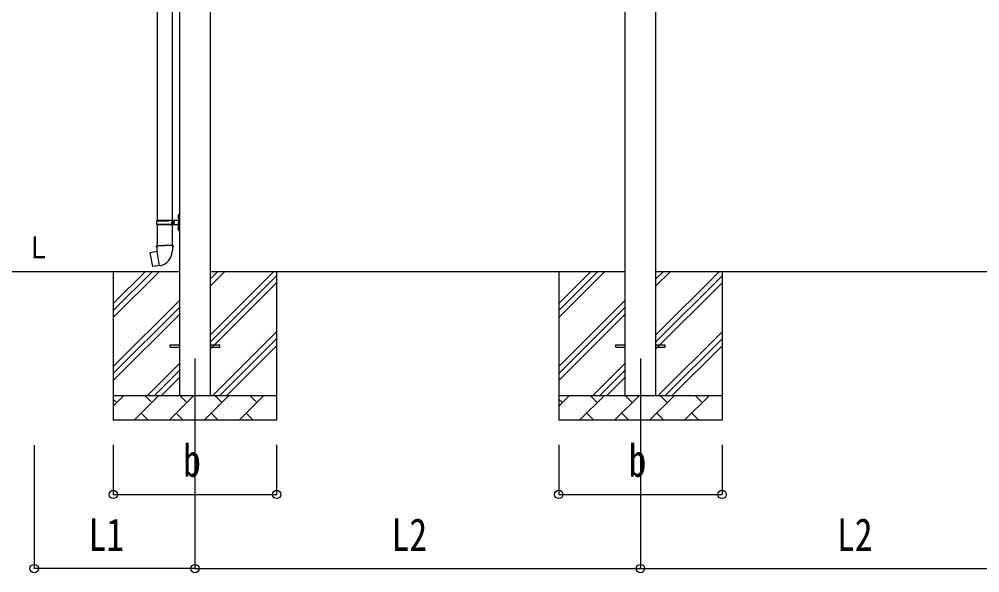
# Model space of a CAD drawing. Units: millimetres, scale not verified. Extents: x -16820 to 16820, y -11880 to 11880.
# Drawn here: x -5141 to -1260, y -3833 to -1594 of the extents above; entities that cross this region are included whole.
import ezdxf
from ezdxf.enums import TextEntityAlignment as Align

# ---------------------------------------------------------------- set-up
doc = ezdxf.new("R2010")
doc.units = ezdxf.units.MM
doc.header["$LTSCALE"] = 50
for name, color, linetype in [('0-4_YKK_12', 2, 'Continuous'), ('0-5_YKK_13', 4, 'Continuous'), ('0-6_YKK_A1', 4, 'Continuous'), ('0-7_YKK_D', 6, 'Continuous')]:
    doc.layers.add(name, color=color, linetype=linetype)
doc.styles.add('ＭＳ ゴシック', font='')
doc.styles.get('ＭＳ ゴシック').set_extended_font_data('MS Gothic')

msp = doc.modelspace()

# ---------------------------------------------------------------- linework, layer by layer
at = {"layer": '0-4_YKK_12'}
for p, q in [((-4431.19, -2966.13), (-4431.19, -3316.13)), ((-2631.19, -2966.13), (-2631.19, -3316.13))]:
    msp.add_line(p, q, dxfattribs=at)
at = {"layer": '0-5_YKK_13'}
for p, q in [((-4583.69, -1447.62), (-4583.69, -2407.13)), ((-4523.69, -1447.62), (-4523.69, -2407.13)), ((-4499.99, -2389.98), (-4497.95, -2390.98)), ((-4498.72, -2387.98), (-4498.09, -2387.98)), ((-4498.72, -2387.98), (-4498.72, -2396.28)), ((-4498.72, -2396.28), (-4498.09, -2396.28)), ((-4498.09, -2387.98), (-4498.09, -2396.28)), ((-4498.09, -2387.98), (-4497.69, -2388.38)), ((-4498.09, -2396.28), (-4497.69, -2395.88)), ((-4497.95, -2390.98), (-4497.33, -2392.13)), ((-4497.69, -2384.13), (-4494.69, -2382.63)), ((-4497.69, -2384.13), (-4497.69, -2416.13)), ((-4497.69, -2388.38), (-4497.69, -2395.88)), ((-4494.69, -2382.63), (-4494.69, -2416.13)), ((-4494.69, -2382.63), (-4493.69, -2382.63)), ((-4493.69, -2382.63), (-4493.69, -2416.13)), ((-4586.69, -2409.13), (-4536.36, -2409.13)), ((-4586.69, -2423.13), (-4536.36, -2423.13)), ((-4585.69, -2407.13), (-4499.69, -2407.13)), ((-4585.69, -2407.13), (-4585.69, -2409.13)), ((-4585.69, -2425.13), (-4585.69, -2423.13)), ((-4585.69, -2425.13), (-4499.69, -2425.13)), ((-4583.69, -2425.13), (-4583.69, -2510.05)), ((-4526.69, -2407.13), (-4526.69, -2411.63)), ((-4526.69, -2411.63), (-4524.69, -2411.63)), ((-4526.69, -2425.13), (-4526.69, -2420.63)), ((-4526.69, -2420.63), (-4524.69, -2420.63)), ((-4524.69, -2411.63), (-4524.69, -2416.13)), ((-4524.69, -2420.63), (-4524.69, -2416.13)), ((-4523.69, -2425.13), (-4523.69, -2510.05)), ((-4518.69, -2407.13), (-4518.69, -2416.13)), ((-4518.69, -2411.63), (-4515.69, -2411.63)), ((-4518.69, -2425.13), (-4518.69, -2416.13)), ((-4518.69, -2420.63), (-4515.69, -2420.63)), ((-4515.69, -2411.63), (-4515.69, -2416.13)), ((-4515.69, -2420.63), (-4515.69, -2416.13)), ((-4499.99, -2437.98), (-4497.95, -2438.98)), ((-4498.72, -2435.98), (-4498.09, -2435.98)), ((-4498.72, -2435.98), (-4498.72, -2444.28)), ((-4498.72, -2444.28), (-4498.09, -2444.28)), ((-4498.09, -2435.98), (-4498.09, -2444.28)), ((-4498.09, -2435.98), (-4497.69, -2436.38)), ((-4498.09, -2444.28), (-4497.69, -2443.88)), ((-4497.95, -2438.98), (-4497.33, -2440.13)), ((-4497.69, -2448.13), (-4497.69, -2416.13)), ((-4497.69, -2436.38), (-4497.69, -2443.88)), ((-4494.69, -2449.63), (-4494.69, -2416.13)), ((-4493.69, -2449.63), (-4493.69, -2416.13)), ((-4497.69, -2448.13), (-4494.69, -2449.63)), ((-4494.69, -2449.63), (-4493.69, -2449.63)), ((-4585.54, -2510.05), (-4587.69, -2510.84)), ((-4587.69, -2510.84), (-4587.69, -2514.45)), ((-4587.69, -2514.45), (-4585.45, -2515.27)), ((-4585.54, -2510.05), (-4553.69, -2510.05)), ((-4585.54, -2510.05), (-4585.45, -2515.27)), ((-4585.45, -2515.27), (-4585.19, -2530.05)), ((-4521.84, -2510.05), (-4553.69, -2510.05)), ((-4519.69, -2514.45), (-4521.93, -2515.27)), ((-4521.84, -2510.05), (-4519.69, -2510.84)), ((-4519.69, -2510.84), (-4519.69, -2514.45)), ((-4612.15, -2538.51), (-4612.96, -2539.68)), ((-4612.96, -2539.68), (-4603.34, -2594.23)), ((-4584.28, -2533.26), (-4612.15, -2538.51)), ((-4599.41, -2535.9), (-4599.62, -2536.15)), ((-4585.19, -2530.05), (-4583.84, -2532.05)), ((-4573.92, -2590.55), (-4584.06, -2533.08)), ((-4584.04, -2532.26), (-4584.04, -2532.96)), ((-4583.84, -2532.05), (-4583.87, -2532.06)), ((-4523.5, -2532), (-4523.58, -2534.16)), ((-4522.19, -2530.05), (-4523.5, -2532)), ((-4589.31, -2593.15), (-4589.59, -2592.99)), ((-4573.62, -2591.31), (-4573.86, -2590.65)), ((-4531.19, -2911.63), (-4493.69, -2911.63)), ((-4531.19, -2920.63), (-4531.19, -2911.63)), ((-4531.19, -2920.63), (-4493.69, -2920.63)), ((-4368.69, -2911.63), (-4331.19, -2911.63)), ((-4368.69, -2920.63), (-4331.19, -2920.63)), ((-4331.19, -2920.63), (-4331.19, -2911.63)), ((-2731.19, -2911.63), (-2693.69, -2911.63)), ((-2731.19, -2920.63), (-2731.19, -2911.63)), ((-2731.19, -2920.63), (-2693.69, -2920.63)), ((-2568.69, -2911.63), (-2531.19, -2911.63)), ((-2568.69, -2920.63), (-2531.19, -2920.63)), ((-2531.19, -2920.63), (-2531.19, -2911.63))]:
    msp.add_line(p, q, dxfattribs=at)
for points in [[(-4499.99, -2394.27), (-4497.95, -2393.28), (-4497.33, -2392.13)], [(-4499.99, -2442.27), (-4497.95, -2441.28), (-4497.33, -2440.13)], [(-4521.84, -2510.05), (-4521.93, -2515.27), (-4522.19, -2530.05)], [(-4597.16, -2535.68), (-4597.44, -2535.53), (-4599.41, -2535.9)], [(-4574.19, -2590.46), (-4602.18, -2595.06), (-4603.34, -2594.23)], [(-4587.13, -2592.58), (-4587.34, -2592.82), (-4589.31, -2593.15)]]:
    msp.add_lwpolyline(points, dxfattribs=at)
for centre, radius, start, end in [((-4494.39, -2392.13), 6, 136.21765, 223.78235), ((-4499.69, -2405.13), 2, 270, 359.99998), ((-4537.94, -2416.13), 49.25, 171.82876, 180.00002), ((-4537.94, -2416.13), 49.25, 180.00002, 188.17127), ((-4536.36, -2407.13), 2, 270, 359.99998), ((-4536.36, -2425.13), 2, 0.00005, 90.00004), ((-4494.39, -2440.13), 6, 136.21765, 223.78235), ((-4499.69, -2427.13), 2, 0.00005, 90.00004), ((-4584.34, -2532.96), 0.3, 280.66842, 0), ((-4583.84, -2532.26), 0.2, 100, 180), ((-4583.84, -2532.05), 60.3, 279.96938, 358), ((-4574.14, -2590.75), 0.3, 20, 99.33158), ((-4573.43, -2591.25), 0.2, 200, 279.96938)]:
    msp.add_arc(centre, radius, start, end, dxfattribs=at)
at = {"layer": '0-6_YKK_A1'}
for p, q in [((-2693.69, -292.91), (-2693.69, -3116.13)), ((-2568.69, -3116.13), (-2568.69, -292.91)), ((-4493.69, -318.63), (-4493.69, -3116.13)), ((-4368.69, -3116.13), (-4368.69, -318.63)), ((-4493.69, -2616.13), (-6089.48, -2616.13)), ((-4761.19, -2616.13), (-4761.19, -3216.13)), ((-4761.19, -2801.18), (-4576.14, -2616.13)), ((-4761.19, -2772.89), (-4604.42, -2616.13)), ((-4761.19, -2744.61), (-4632.71, -2616.13)), ((-2693.69, -2616.13), (-4368.69, -2616.13)), ((-4368.69, -2871.23), (-4113.59, -2616.13)), ((-4368.69, -2673.24), (-4311.58, -2616.13)), ((-4368.69, -2644.95), (-4339.86, -2616.13)), ((-4368.69, -2899.51), (-4101.19, -2632.01)), ((-4101.19, -2616.13), (-4101.19, -3216.13)), ((-2961.19, -2616.13), (-2961.19, -3216.13)), ((-2961.19, -2801.18), (-2776.14, -2616.13)), ((-2961.19, -2772.89), (-2804.42, -2616.13)), ((-2961.19, -2744.61), (-2832.71, -2616.13)), ((-893.69, -2616.13), (-2568.69, -2616.13)), ((-2568.69, -2871.23), (-2313.59, -2616.13)), ((-2568.69, -2673.24), (-2511.58, -2616.13)), ((-2568.69, -2644.95), (-2539.86, -2616.13)), ((-2568.69, -2899.51), (-2301.19, -2632.01)), ((-2301.19, -2616.13), (-2301.19, -3216.13)), ((-4368.69, -2927.79), (-4101.19, -2660.29)), ((-2568.69, -2927.79), (-2301.19, -2660.29)), ((-4761.19, -2999.17), (-4493.69, -2731.67)), ((-2961.19, -2999.17), (-2693.69, -2731.67)), ((-4761.19, -3027.45), (-4493.69, -2759.95)), ((-4761.19, -3055.74), (-4493.69, -2788.24)), ((-2961.19, -3027.45), (-2693.69, -2759.95)), ((-2961.19, -3055.74), (-2693.69, -2788.24)), ((-4359.03, -3116.13), (-4101.19, -2858.28)), ((-2559.03, -3116.13), (-2301.19, -2858.28)), ((-4330.75, -3116.13), (-4101.19, -2886.57)), ((-2530.75, -3116.13), (-2301.19, -2886.57)), ((-4302.46, -3116.13), (-4101.19, -2914.85)), ((-2502.46, -3116.13), (-2301.19, -2914.85)), ((-4623.59, -3116.13), (-4493.69, -2986.23)), ((-2823.59, -3116.13), (-2693.69, -2986.23)), ((-4595.31, -3116.13), (-4493.69, -3014.51)), ((-2795.31, -3116.13), (-2693.69, -3014.51)), ((-4567.02, -3116.13), (-4493.69, -3042.79)), ((-2767.02, -3116.13), (-2693.69, -3042.79)), ((-4761.19, -3116.13), (-4101.19, -3116.13)), ((-4761.19, -3159.02), (-4718.3, -3116.13)), ((-4746.85, -3144.68), (-4761.19, -3130.34)), ((-4676.87, -3216.13), (-4576.87, -3116.13)), ((-4605.43, -3144.68), (-4633.98, -3116.13)), ((-4535.45, -3216.13), (-4435.45, -3116.13)), ((-4464.01, -3144.68), (-4492.56, -3116.13)), ((-4394.03, -3216.13), (-4294.03, -3116.13)), ((-4322.58, -3144.68), (-4351.14, -3116.13)), ((-4252.61, -3216.13), (-4152.61, -3116.13)), ((-4181.16, -3144.68), (-4209.72, -3116.13)), ((-4104.47, -3116.13), (-4101.19, -3112.84)), ((-2961.19, -3116.13), (-2301.19, -3116.13)), ((-2961.19, -3159.02), (-2918.3, -3116.13)), ((-2946.85, -3144.68), (-2961.19, -3130.34)), ((-2876.87, -3216.13), (-2776.87, -3116.13)), ((-2805.43, -3144.68), (-2833.98, -3116.13)), ((-2735.45, -3216.13), (-2635.45, -3116.13)), ((-2664.01, -3144.68), (-2692.56, -3116.13)), ((-2594.03, -3216.13), (-2494.03, -3116.13)), ((-2522.58, -3144.68), (-2551.14, -3116.13)), ((-2452.61, -3216.13), (-2352.61, -3116.13)), ((-2381.16, -3144.68), (-2409.72, -3116.13)), ((-2304.47, -3116.13), (-2301.19, -3112.84)), ((-4101.19, -3216.13), (-4761.19, -3216.13)), ((-4648.32, -3187.57), (-4619.77, -3216.13)), ((-4506.9, -3187.57), (-4478.35, -3216.13)), ((-4365.48, -3187.57), (-4336.92, -3216.13)), ((-4224.06, -3187.57), (-4195.5, -3216.13)), ((-2301.19, -3216.13), (-2961.19, -3216.13)), ((-2848.32, -3187.57), (-2819.77, -3216.13)), ((-2706.9, -3187.57), (-2678.35, -3216.13)), ((-2565.48, -3187.57), (-2536.92, -3216.13)), ((-2424.06, -3187.57), (-2395.5, -3216.13))]:
    msp.add_line(p, q, dxfattribs=at)
at = {"layer": '0-7_YKK_D'}
for p, q in [((-5080.99, -3317.13), (-5080.99, -3817.13)), ((-4761.19, -3316.13), (-4761.19, -3517.13)), ((-4431.19, -3316.13), (-4431.19, -3817.13)), ((-4431.19, -3316.13), (-4431.19, -3817.13)), ((-4101.19, -3316.13), (-4101.19, -3517.13)), ((-2961.19, -3316.13), (-2961.19, -3517.13)), ((-2631.19, -3316.13), (-2631.19, -3817.13)), ((-2631.19, -3316.13), (-2631.19, -3817.13)), ((-2301.19, -3316.13), (-2301.19, -3517.13)), ((-4761.19, -3516.13), (-4101.19, -3516.13)), ((-2961.19, -3516.13), (-2301.19, -3516.13)), ((-4431.19, -3816.13), (-5080.99, -3816.13)), ((-4431.19, -3816.13), (-2631.19, -3816.13)), ((-2631.19, -3816.13), (-831.19, -3816.13))]:
    msp.add_line(p, q, dxfattribs=at)
for centre in [(-4761.19, -3516.13), (-4101.19, -3516.13), (-2961.19, -3516.13), (-2301.19, -3516.13), (-5080.99, -3816.13), (-4431.19, -3816.13), (-4431.19, -3816.13), (-2631.19, -3816.13), (-2631.19, -3816.13)]:
    msp.add_circle(centre, 17, dxfattribs=at)

# ---------------------------------------------------------------- texts
at = {"layer": '0-6_YKK_A1', "style": 'ＭＳ ゴシック', "width": 0.8}
msp.add_text('Ｇ．Ｌ', height=87.98, dxfattribs=at).set_placement((-5303.58, -2587.68), align=Align.BOTTOM_LEFT)
at = {"layer": '0-7_YKK_D', "style": 'ＭＳ ゴシック', "width": 0.8}
for s, p in [('b', (-4479.19, -3484.13)), ('b', (-2679.19, -3484.13)), ('L1', (-4861.69, -3784.13)), ('L2', (-3636.79, -3784.13)), ('L2', (-1836.79, -3784.13))]:
    msp.add_text(s, height=132, dxfattribs=at).set_placement(p, align=Align.BOTTOM_LEFT)

doc.saveas('drawing.dxf')
